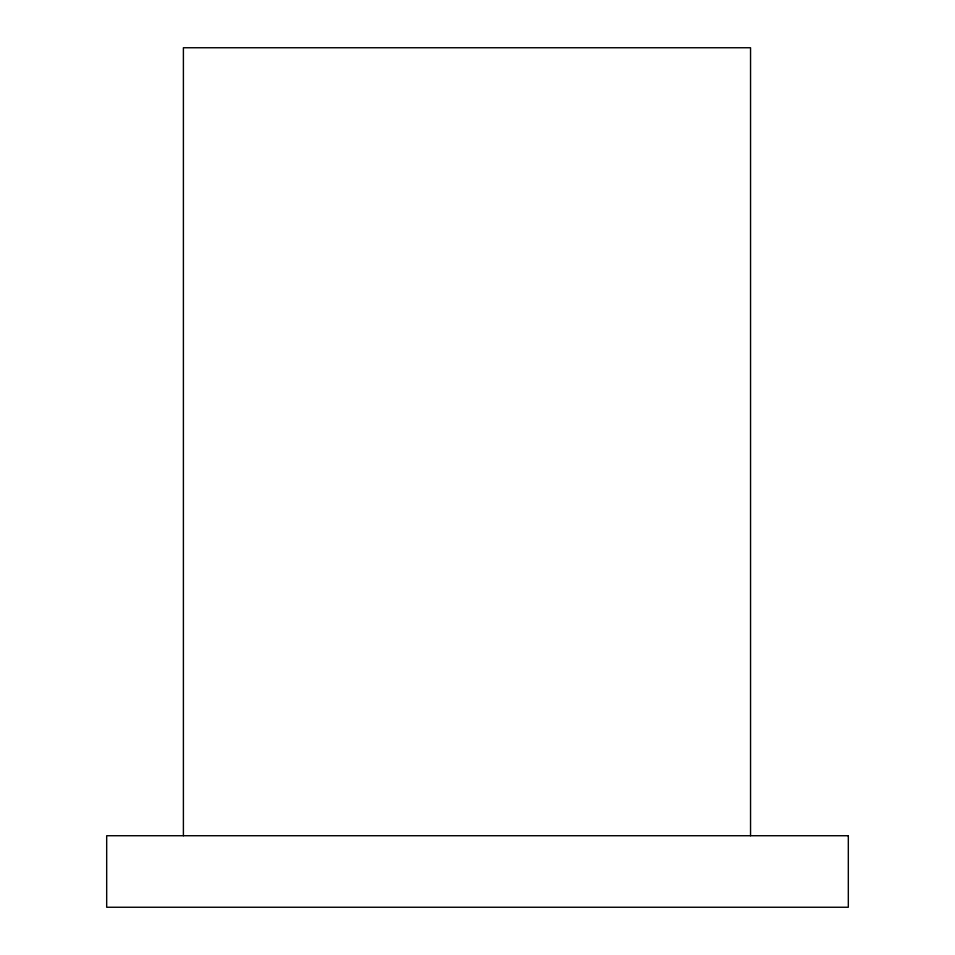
<?xml version="1.0" encoding="UTF-8"?>
<svg xmlns="http://www.w3.org/2000/svg" width="955" height="955" viewBox="0 0 955 955"><rect width="100%" height="100%" fill="white"/><g stroke="black" fill="none" stroke-linecap="round" stroke-linejoin="round"><path stroke-width="1.43" d="M750.546 835.732L750.546 47.75L183.396 47.75L183.396 835.732M848.315 835.732L106.685 835.732L106.685 907.25L848.315 907.25L848.315 835.732"/></g></svg>
